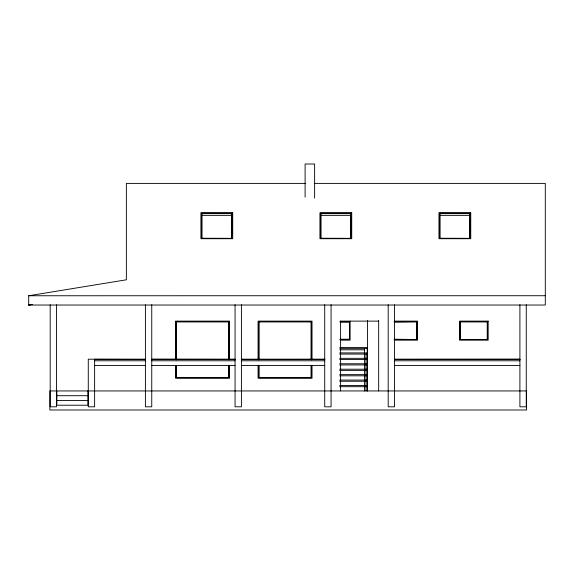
<?xml version="1.0" encoding="UTF-8"?>
<svg xmlns="http://www.w3.org/2000/svg" width="574" height="574" viewBox="0 0 574 574"><rect width="100%" height="100%" fill="white"/><g stroke="black" fill="none" stroke-linecap="round" stroke-linejoin="round"><path stroke-width="0.86" d="M231.645 238.425L232.004 213.191L201.625 213.191L201.625 238.339L231.645 238.425L232.004 213.191M350.664 238.425L351.015 213.191L320.636 213.191L320.636 238.339L350.664 238.425L351.015 213.191M469.683 238.425L470.034 213.191L439.655 213.191L439.655 238.339L469.683 238.425L470.034 213.191M176.189 359.876L176.189 321.756L228.875 321.756L228.875 359.876M176.189 365.2L176.189 377.613L228.875 377.613L228.875 365.2M258.709 359.876L258.709 321.756L311.388 321.756L311.388 359.876M258.709 365.2L258.709 377.613L311.388 377.613L311.388 365.2M339.794 339.528L349.48 339.528L349.48 321.756L339.794 321.756M394.388 322.071L416.918 321.756L416.918 339.528L394.029 339.528M460.24 339.528L487.534 339.528L487.534 321.756L460.24 321.756L460.24 339.528L487.534 339.528M460.24 321.756L487.534 321.756M314.344 183.4L545.3 183.4L545.3 305.031L28.7 305.031L28.7 295.754L126.359 279.796L126.359 183.4L305.397 183.4M232.707 212.818L200.914 212.782L200.914 238.712L232.707 238.712L232.707 212.782M470.745 212.818L438.952 212.782L438.952 238.712L470.745 238.712L470.745 212.782M201.625 213.191L201.976 213.636L231.645 213.636M320.636 213.191L320.995 213.636L350.664 213.636M439.655 213.191L440.007 213.636L469.683 213.636M201.976 215.372L231.645 215.372M320.995 215.372L350.664 215.372M440.007 215.372L469.683 215.372M201.625 238.339L232.004 238.339M320.636 238.339L351.015 238.339M439.655 238.339L470.034 238.339M28.7 295.754L545.3 295.725M340.296 321.117L378.675 321.117M394.345 321.117L417.556 321.117L417.556 340.16L394.345 340.16M176.189 321.756L228.875 321.756M258.709 321.756L311.388 321.756M394.029 321.756L416.918 321.756M340.274 322.071L349.157 322.071M340.274 339.212L349.157 339.212M394.388 339.212L416.918 339.528M340.296 340.16L350.111 340.16L350.111 321.117M339.815 347.464L367.252 347.464L367.252 390.944M339.815 348.64L367.252 348.64M339.865 349.817L364.447 349.817M339.7 352.902L367.252 352.902M339.7 354.072L367.252 354.072M339.7 358.334L367.252 358.334M145.401 359.245L88.274 359.202L88.274 406.808L94.617 406.808L94.617 359.202M151.751 359.202L235.06 359.216M241.41 359.245L324.719 359.216M394.546 359.216L519.908 359.245L394.546 359.36M94.617 359.295L145.401 359.36M151.751 359.295L235.06 359.36M241.41 359.36L324.719 359.36M94.617 359.439L145.401 359.439M151.751 359.439L235.06 359.439M241.41 359.439L324.719 359.439M339.7 359.511L367.252 359.511M394.546 359.439L519.908 359.439M94.617 359.525L145.401 359.525M151.751 359.525L235.06 359.525M241.41 359.525L324.719 359.525M394.546 359.525L519.908 359.525M94.617 360.788L145.401 360.788M151.751 360.788L235.06 360.788M241.41 360.788L324.719 360.788M394.546 360.788L519.908 360.788M339.7 363.765L367.252 363.765M339.7 364.942L367.252 364.942M94.617 365.552L145.401 365.552M151.751 365.552L235.06 365.552M241.41 365.552L324.719 365.552M394.546 365.552L519.908 365.552M339.7 369.204L367.252 369.204M339.7 370.381L367.252 370.381M339.7 374.635L367.252 374.635M339.7 375.812L367.252 375.812M176.189 377.613L228.875 377.613M258.709 377.613L311.388 377.613M339.7 380.074L367.252 380.074M339.7 381.251L367.252 381.251M339.7 385.506L367.252 385.506M339.7 386.682L367.252 386.682M56.855 395.701L87.958 395.701M56.855 400.465L87.958 400.465M526.258 304.744L526.258 406.808L519.908 406.808L519.908 304.758M487.218 322.071L487.218 339.212M460.556 322.071L460.556 339.212M440.007 213.636L440.007 238.425M416.602 322.071L416.602 339.212M394.546 304.758L394.546 406.808L388.196 406.808L388.196 304.758M378.675 320.514L378.675 390.944M367.568 320.514L367.568 390.944M366.004 354.072L366.004 390.944M364.447 348.64L364.447 390.944M349.48 321.756L349.48 339.528M340.59 321.117L340.59 390.944M331.069 304.758L331.069 406.808L324.719 406.808L324.719 304.758M320.995 213.636L320.995 238.425M314.617 198.08L314.617 164.013L305.103 164.013L305.103 197.183M312.026 359.503L312.026 321.117L258.07 321.117L258.07 359.503M312.026 365.753L312.026 378.244L258.07 378.244L258.07 365.753M311.072 322.071L311.072 359.482M311.072 365.717L311.072 377.297M259.025 322.071L259.025 359.482M259.025 365.717L259.025 377.297M241.41 304.758L241.41 406.808L235.06 406.808L235.06 304.758M229.507 359.503L229.507 321.117L175.551 321.117L175.551 359.503M229.507 365.753L229.507 378.244L175.551 378.244L175.551 365.753M228.552 322.071L228.552 359.482M228.552 365.717L228.552 377.297M201.976 213.636L201.976 238.425M176.505 322.071L176.505 359.482M176.505 365.717L176.505 377.297M151.751 304.758L151.751 406.808L145.401 406.808L145.401 304.744M87.958 390.944L87.958 405.222L56.855 405.222L56.855 390.944M56.532 304.758L56.532 406.808L50.189 406.808L50.189 304.758M32.216 304.457L28.7 305.031L32.216 304.457M351.726 212.818L319.933 212.818L319.933 238.712L351.726 238.712L351.726 212.818M488.173 321.117L459.609 321.117L459.609 340.16L488.173 340.16L488.173 321.117M526.573 390.944L49.866 390.944L49.866 409.987L526.573 409.987L526.573 390.944"/></g></svg>
